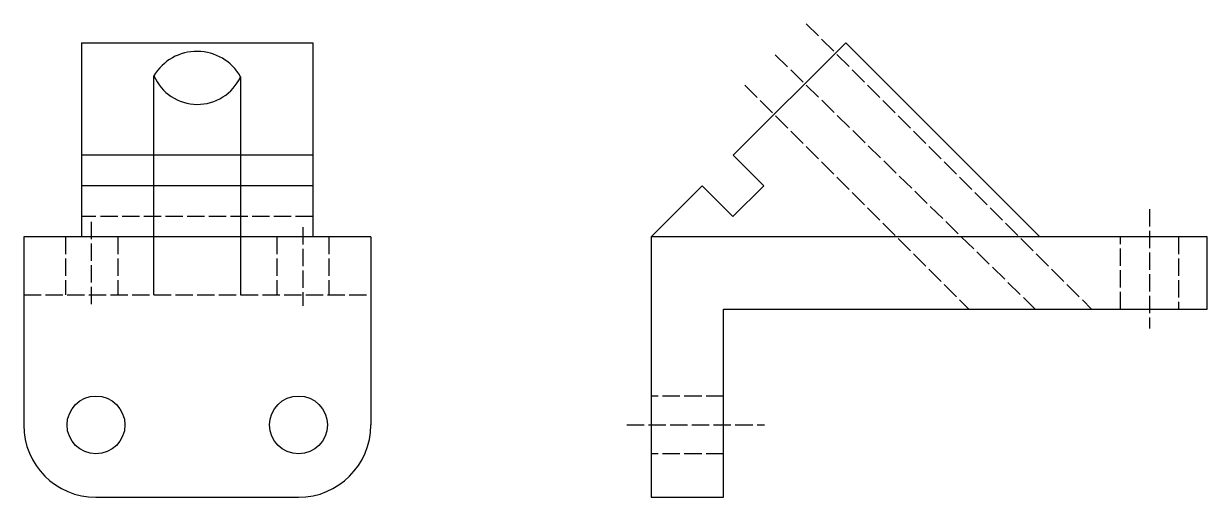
# Model space of a CAD drawing. Header units: centimetres. Extents: x 13.4 to 54.3, y 4.4 to 20.8.
import ezdxf

# ---------------------------------------------------------------- set-up
doc = ezdxf.new("R2010")
doc.units = ezdxf.units.CM
doc.linetypes.add('ACAD_ISO02W100', pattern=[15, 12, -3])
for name, color, linetype in [('Cercuri', 4, 'Continuous'), ('Contur', 1, 'Continuous'), ('Linie punctata', 254, 'ACAD_ISO02W100')]:
    doc.layers.add(name, color=color, linetype=linetype)

msp = doc.modelspace()

# ---------------------------------------------------------------- linework, layer by layer
at = {"layer": 'Cercuri'}
for centre in [(15.91, 6.899), (22.91, 6.899)]:
    msp.add_circle(centre, 1, dxfattribs=at)
at = {"layer": 'Contur'}
for p, q in [((15.41, 20.099), (23.41, 20.099)), ((15.41, 20.099), (15.41, 13.399)), ((23.41, 20.099), (23.41, 13.399)), ((37.93, 16.221), (41.828, 20.102)), ((41.828, 20.102), (48.531, 13.399)), ((17.91, 11.399), (17.91, 18.964)), ((20.91, 18.934), (20.91, 11.399)), ((23.41, 16.221), (15.41, 16.221)), ((38.989, 15.163), (37.93, 16.221)), ((23.41, 15.163), (15.41, 15.163)), ((35.096, 13.399), (36.867, 15.163)), ((36.867, 15.163), (37.928, 14.102)), ((37.928, 14.102), (38.989, 15.163)), ((25.41, 13.399), (13.41, 13.399)), ((13.41, 13.399), (13.41, 6.899)), ((25.41, 13.399), (25.41, 6.899)), ((35.096, 13.399), (35.096, 4.399)), ((54.324, 13.399), (35.096, 13.399)), ((54.324, 10.899), (54.324, 13.399)), ((37.596, 4.399), (37.596, 10.899)), ((37.596, 10.899), (54.324, 10.899)), ((15.91, 4.399), (22.91, 4.399)), ((35.096, 4.399), (37.596, 4.399))]:
    msp.add_line(p, q, dxfattribs=at)
for centre, radius, start, end in [((19.401, 18.067), 1.74, 29.8755, 148.9829), ((19.417, 19.621), 1.644, 203.5766, 335.2819), ((15.91, 6.899), 2.5, 180, 270), ((22.91, 6.899), 2.5, 270, 0)]:
    msp.add_arc(centre, radius, start, end, dxfattribs=at)
at = {"layer": 'Linie punctata', "ltscale": 0.05}
for p, q in [((40.457, 20.765), (50.324, 10.899)), ((39.386, 19.693), (48.378, 10.899)), ((38.336, 18.644), (46.081, 10.899)), ((52.324, 14.361), (52.324, 10.237)), ((23.41, 14.102), (15.41, 14.102)), ((15.76, 11.074), (15.76, 13.913)), ((23.06, 13.734), (23.06, 11.014)), ((14.86, 13.399), (14.86, 11.399)), ((16.66, 13.399), (16.66, 11.399)), ((22.16, 13.399), (22.16, 11.399)), ((23.96, 13.399), (23.96, 11.399)), ((51.324, 10.899), (51.324, 13.399)), ((53.324, 13.399), (53.324, 10.899)), ((13.41, 11.399), (25.41, 11.399)), ((37.596, 7.899), (35.096, 7.899)), ((34.259, 6.899), (39.014, 6.899)), ((37.596, 5.899), (35.096, 5.899))]:
    msp.add_line(p, q, dxfattribs=at)

doc.saveas('drawing.dxf')
